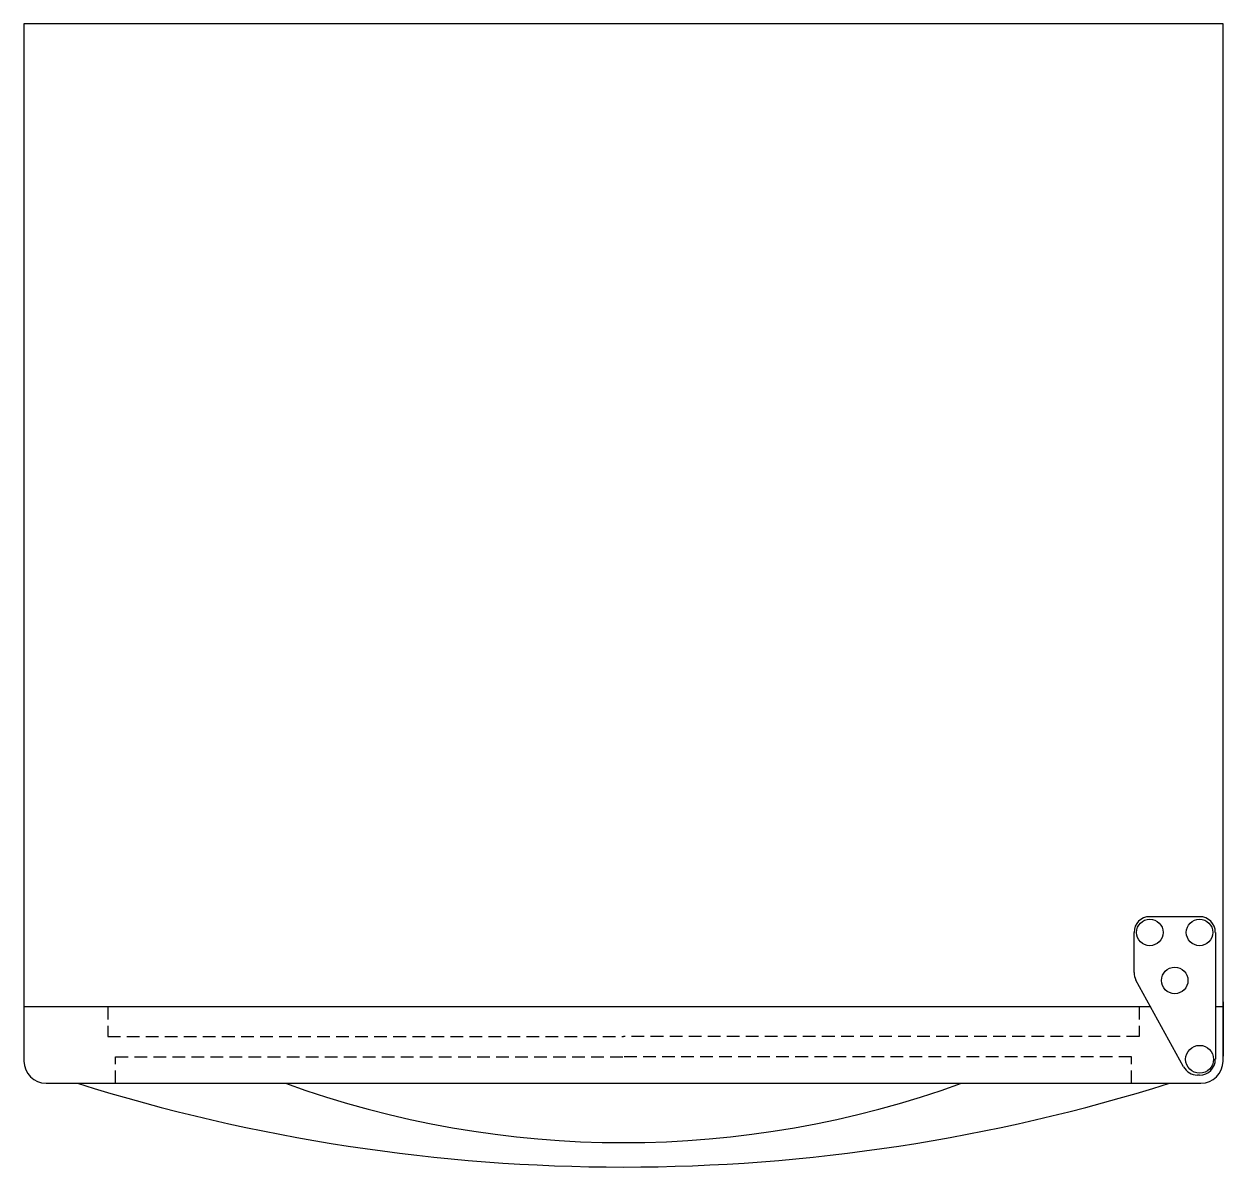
# Model space of a CAD drawing. Header units: inches. Extents: x 25786 to 26386, y 10264 to 10836.
import ezdxf

# ---------------------------------------------------------------- set-up
doc = ezdxf.new("R2010")
doc.units = ezdxf.units.IN
doc.header["$MEASUREMENT"] = 0
doc.linetypes.add('HIDDEN', pattern=[9.525, 6.35, -3.175])
doc.layers.add('freecads.com', color=7, linetype='Continuous')

msp = doc.modelspace()

# ---------------------------------------------------------------- linework, layer by layer
at = {"layer": 'freecads.com'}
for p, q in [((26385.93, 10835.65), (25785.93, 10835.65)), ((25785.93, 10835.65), (25785.93, 10316.7)), ((26385.93, 10316.7), (26385.93, 10835.65)), ((26349.29, 10389.01), (26374.2, 10389.01)), ((26341.41, 10361.09), (26341.41, 10381.12)), ((26382.09, 10381.12), (26382.09, 10317.64)), ((26366.2, 10313.85), (26342.38, 10357.3)), ((26385.93, 10346.47), (26385.93, 10319.28)), ((26349.73, 10343.89), (25785.93, 10343.89)), ((25785.93, 10343.89), (25785.93, 10316.7)), ((26385.93, 10343.89), (26382.09, 10343.89)), ((26385.93, 10316.7), (26385.93, 10343.89)), ((26374.2, 10309.75), (26373.12, 10309.75)), ((25796.98, 10305.65), (26374.89, 10305.65)), ((25796.98, 10305.65), (26374.89, 10305.65))]:
    msp.add_line(p, q, dxfattribs=at)
at = {"layer": 'freecads.com', "linetype": 'HIDDEN'}
for p, q in [((25827.87, 10343.89), (25827.87, 10329.06)), ((26344, 10343.89), (26344, 10329.06)), ((25827.87, 10329.06), (26085.93, 10329.06)), ((26344, 10329.06), (26085.93, 10329.06)), ((25831.67, 10305.65), (25831.67, 10318.87)), ((25831.67, 10318.87), (26085.93, 10318.87)), ((26340.19, 10318.87), (26085.93, 10318.87)), ((26340.19, 10305.65), (26340.19, 10318.87))]:
    msp.add_line(p, q, dxfattribs=at)
at = {"layer": 'freecads.com'}
for centre, radius in [((26349.29, 10381.12), 6.63), ((26374.2, 10381.12), 6.63), ((26361.75, 10357.09), 6.63), ((26374.2, 10317.64), 6.98)]:
    msp.add_circle(centre, radius, dxfattribs=at)
for centre, radius, start, end in [((26349.29, 10381.12), 7.88, 90, 180), ((26374.2, 10381.12), 7.88, 360, 90), ((26349.29, 10361.09), 7.88, 180, 208.74057), ((25796.98, 10316.7), 11.05, 180, 270), ((25796.98, 10316.7), 11.05, 180, 270), ((26374.2, 10317.64), 7.88, 270, 360), ((26374.89, 10316.7), 11.05, 270, 360), ((26374.89, 10316.7), 11.05, 270, 360), ((26373.12, 10317.64), 7.88, 208.74057, 270), ((26085.93, 11174.96), 911.22, 252.55459, 287.44541), ((26085.93, 10772.43), 496.49, 250.07703, 289.92297)]:
    msp.add_arc(centre, radius, start, end, dxfattribs=at)

doc.saveas('drawing.dxf')
